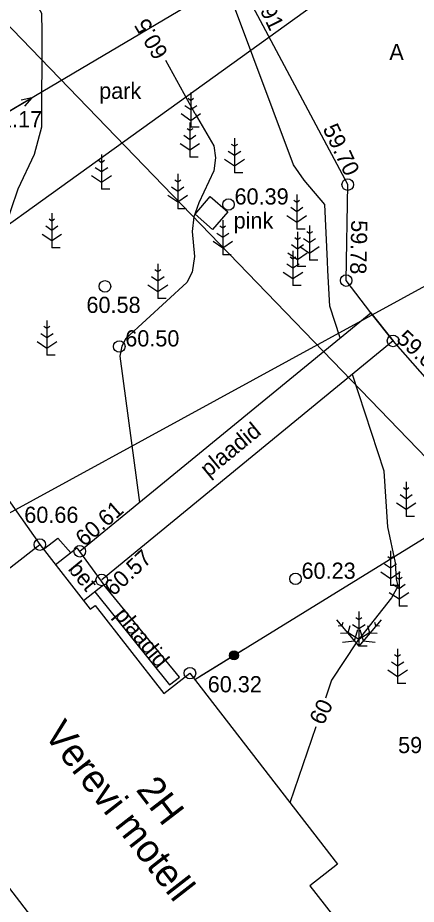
# Model space of a CAD drawing. Extents: x 641001 to 641402, y 6456421 to 6456796.
# Drawn here: x 641111.31 to 641128.56, y 6456624.59 to 6456662.94 of the extents above; entities that cross this region are included whole.
import ezdxf

# ---------------------------------------------------------------- set-up
doc = ezdxf.new("R2010")
doc.units = 0
for name, color, linetype in [('HALJASTUS', 7, 'Continuous'), ('HOONE', 7, 'Continuous'), ('HORISONTAAL', 7, 'Continuous'), ('KORGUS', 7, 'Continuous'), ('KTRASS', 7, 'Continuous'), ('MPOHULIIN', 7, 'Continuous'), ('PIIR', 7, 'Continuous'), ('PUU', 7, 'Continuous'), ('RAJATIS', 7, 'Continuous'), ('SIOHULIIN', 7, 'Continuous'), ('TEE', 7, 'Continuous'), ('VTRASS', 7, 'Continuous')]:
    doc.layers.add(name, color=color, linetype=linetype)

msp = doc.modelspace()

# ---------------------------------------------------------------- linework, layer by layer
at = {"layer": 'HALJASTUS'}
msp.add_lwpolyline([(641096.27, 6456645.48), (641104.43, 6456651.25), (641112.26, 6456640.15)], dxfattribs=at)
at = {"layer": 'HOONE'}
msp.add_lwpolyline([(641104.29, 6456633.96), (641112.26, 6456640.15), (641114.44, 6456637.35), (641114.66, 6456637.52), (641117.63, 6456633.71), (641118.76, 6456634.59), (641125.15, 6456626.32), (641123.95, 6456625.39), (641126.89, 6456621.62), (641126.46, 6456621.28), (641127.23, 6456619.95), (641127.55, 6456618.48), (641127.22, 6456616.85), (641126.45, 6456615.54), (641124.6, 6456614.1), (641123.19, 6456613.86), (641121.62, 6456613.85), (641120.29, 6456614.62), (641119.19, 6456615.62), (641118.68, 6456615.22)], close=True, dxfattribs=at)
msp.add_lwpolyline([(641112.93, 6456639.28), (641113.87, 6456640.01), (641115.03, 6456638.41), (641114.15, 6456637.72)], dxfattribs=at)
at = {"layer": 'HORISONTAAL'}
for points in [[(641098.62, 6456674.69), (641102.04, 6456671.11), (641109.14, 6456667.25), (641109.82, 6456666.76), (641110.33, 6456666.25), (641111.29, 6456665.04), (641112.01, 6456663.72), (641112.34, 6456663.13), (641112.35, 6456662.31), (641112.33, 6456658.2), (641112.01, 6456657.03), (641111.31, 6456655.53), (641110.39, 6456652.84), (641109.08, 6456649.84), (641108.82, 6456649.2), (641108.77, 6456648.89), (641108.8, 6456648.42), (641108.74, 6456648.01), (641108.59, 6456647.5), (641107.76, 6456646.03), (641107.38, 6456645.59), (641106.99, 6456645.2), (641106.13, 6456644.48), (641104.61, 6456643.49)], [(641125.26, 6456649.09), (641124.81, 6456650.47), (641124.73, 6456652.01), (641124.72, 6456652.41), (641124.6, 6456654.86), (641123.7, 6456655.92), (641123.24, 6456656.58), (641120.6, 6456663.63), (641120.09, 6456664.56), (641116.77, 6456668.92)], [(641118.99, 6456658.78), (641117.72, 6456661.09)], [(641118.99, 6456658.78), (641119.79, 6456657.4), (641119.86, 6456656.88), (641119.79, 6456656.32), (641119.14, 6456654.93), (641118.93, 6456654.33), (641118.86, 6456653.69), (641118.96, 6456652.61), (641118.86, 6456651.94), (641118.62, 6456651.48), (641115.99, 6456649.07), (641115.81, 6456648.74), (641115.73, 6456648.3), (641116.57, 6456641.97)], [(641127.77, 6456638.36), (641127.7, 6456638.66), (641127.66, 6456639.36), (641127.33, 6456640.92), (641127.16, 6456643.33), (641125.79, 6456647.51)], [(641127.77, 6456638.36), (641127.48, 6456637.84), (641125.99, 6456635.94), (641124.89, 6456634.28), (641124.63, 6456633.5)], [(641124.21, 6456632.27), (641123.09, 6456628.98)]]:
    msp.add_lwpolyline(points, dxfattribs=at)
at = {"layer": 'KORGUS'}
for centre in [(641125.59, 6456655.72), (641120.43, 6456654.86), (641125.52, 6456651.57), (641115.08, 6456651.32), (641127.55, 6456648.96), (641115.7, 6456648.72), (641112.26, 6456640.15), (641113.99, 6456639.86), (641114.94, 6456638.62), (641123.33, 6456638.67), (641118.76, 6456634.59)]:
    msp.add_circle(centre, 0.25, dxfattribs=at)
at = {"layer": 'KTRASS'}
msp.add_line((641105.56, 6456638.58), (641142.6, 6456658.81), dxfattribs=at)
at = {"layer": 'MPOHULIIN'}
for p, q in [((641109.98, 6456658.33), (641111.91, 6456659.47)), ((641111.91, 6456659.47), (641111.45, 6456659.37)), ((641111.91, 6456659.47), (641111.6, 6456659.11))]:
    msp.add_line(p, q, dxfattribs=at)
msp.add_lwpolyline([(641144.64, 6456678.72), (641128.69, 6456669.4), (641109.76, 6456658.2), (641089.56, 6456629.32), (641092.89, 6456593.34)], dxfattribs=at)
at = {"layer": 'PIIR'}
msp.add_lwpolyline([(641129.55, 6456582.08), (641155.11, 6456616.87), (641078.03, 6456696.63), (641000.58, 6456623), (641077.24, 6456572.31)], close=True, dxfattribs=at)
at = {"layer": 'PUU'}
for p, q in [((641118.8, 6456659.7), (641118.8, 6456658.2)), ((641118.8, 6456658.95), (641118.54, 6456659.13)), ((641118.8, 6456659.35), (641118.68, 6456659.44)), ((641118.92, 6456659.44), (641118.8, 6456659.35)), ((641119.06, 6456659.13), (641118.8, 6456658.95)), ((641118.38, 6456658.79), (641118.8, 6456658.5)), ((641118.8, 6456658.5), (641119.22, 6456658.79)), ((641118.76, 6456658.41), (641118.76, 6456656.91)), ((641118.76, 6456658.06), (641118.64, 6456658.14)), ((641118.88, 6456658.14), (641118.76, 6456658.06)), ((641119.16, 6456658.2), (641118.8, 6456658.2)), ((641118.76, 6456657.66), (641118.5, 6456657.84)), ((641119.02, 6456657.84), (641118.76, 6456657.66)), ((641120.69, 6456657.73), (641120.69, 6456656.23)), ((641118.34, 6456657.5), (641118.76, 6456657.22)), ((641118.76, 6456657.22), (641119.18, 6456657.5)), ((641120.69, 6456656.98), (641120.42, 6456657.16)), ((641120.69, 6456657.38), (641120.56, 6456657.46)), ((641120.82, 6456657.46), (641120.69, 6456657.38)), ((641120.96, 6456657.16), (641120.69, 6456656.98)), ((641114.93, 6456657.02), (641114.93, 6456655.52)), ((641119.12, 6456656.91), (641118.76, 6456656.91)), ((641120.26, 6456656.82), (641120.69, 6456656.54)), ((641120.69, 6456656.54), (641121.12, 6456656.82)), ((641114.93, 6456656.27), (641114.66, 6456656.45)), ((641114.93, 6456656.67), (641114.8, 6456656.76)), ((641115.06, 6456656.76), (641114.93, 6456656.67)), ((641115.2, 6456656.45), (641114.93, 6456656.27)), ((641114.5, 6456656.11), (641114.93, 6456655.82)), ((641114.93, 6456655.82), (641115.36, 6456656.11)), ((641118.23, 6456656.18), (641118.23, 6456654.68)), ((641121.05, 6456656.23), (641120.69, 6456656.23)), ((641118.23, 6456655.83), (641118.1, 6456655.92)), ((641118.36, 6456655.92), (641118.23, 6456655.83)), ((641115.29, 6456655.52), (641114.93, 6456655.52)), ((641117.8, 6456655.27), (641118.23, 6456654.98)), ((641118.23, 6456655.43), (641117.96, 6456655.61)), ((641118.5, 6456655.61), (641118.23, 6456655.43)), ((641118.23, 6456654.98), (641118.66, 6456655.27)), ((641123.38, 6456655.3), (641123.38, 6456653.8)), ((641123.38, 6456654.95), (641123.26, 6456655.04)), ((641123.5, 6456655.04), (641123.38, 6456654.95)), ((641112.78, 6456654.49), (641112.78, 6456652.99)), ((641118.59, 6456654.68), (641118.23, 6456654.68)), ((641123.38, 6456654.55), (641123.12, 6456654.73)), ((641123.64, 6456654.73), (641123.38, 6456654.55)), ((641112.78, 6456654.14), (641112.66, 6456654.22)), ((641112.9, 6456654.22), (641112.78, 6456654.14)), ((641120.18, 6456654.18), (641120.18, 6456652.68)), ((641122.96, 6456654.39), (641123.38, 6456654.1)), ((641123.38, 6456654.1), (641123.8, 6456654.39)), ((641112.78, 6456653.74), (641112.52, 6456653.92)), ((641113.04, 6456653.92), (641112.78, 6456653.74)), ((641120.18, 6456653.83), (641120.06, 6456653.92)), ((641120.3, 6456653.92), (641120.18, 6456653.83)), ((641123.74, 6456653.8), (641123.38, 6456653.8)), ((641123.94, 6456653.95), (641123.94, 6456652.45)), ((641112.36, 6456653.58), (641112.78, 6456653.3)), ((641112.78, 6456653.3), (641113.2, 6456653.58)), ((641120.18, 6456653.43), (641119.92, 6456653.61)), ((641120.44, 6456653.61), (641120.18, 6456653.43)), ((641123.42, 6456653.33), (641123.3, 6456653.42)), ((641123.42, 6456653.68), (641123.42, 6456652.18)), ((641123.54, 6456653.42), (641123.42, 6456653.33)), ((641123.94, 6456653.2), (641123.68, 6456653.38)), ((641123.94, 6456653.6), (641123.82, 6456653.68)), ((641124.06, 6456653.68), (641123.94, 6456653.6)), ((641124.2, 6456653.38), (641123.94, 6456653.2)), ((641113.14, 6456652.99), (641112.78, 6456652.99)), ((641119.76, 6456653.27), (641120.18, 6456652.98)), ((641120.18, 6456652.98), (641120.6, 6456653.27)), ((641123.42, 6456652.93), (641123.16, 6456653.11)), ((641123.68, 6456653.11), (641123.42, 6456652.93)), ((641123.52, 6456653.04), (641123.94, 6456652.76)), ((641123.94, 6456652.76), (641124.36, 6456653.04)), ((641120.54, 6456652.68), (641120.18, 6456652.68)), ((641123, 6456652.77), (641123.42, 6456652.48)), ((641123.22, 6456652.5), (641123.1, 6456652.58)), ((641123.22, 6456652.85), (641123.22, 6456651.35)), ((641123.34, 6456652.58), (641123.22, 6456652.5)), ((641123.42, 6456652.48), (641123.84, 6456652.77)), ((641117.37, 6456652.3), (641117.37, 6456650.8)), ((641123.22, 6456652.1), (641122.96, 6456652.28)), ((641123.48, 6456652.28), (641123.22, 6456652.1)), ((641123.78, 6456652.18), (641123.42, 6456652.18)), ((641124.3, 6456652.45), (641123.94, 6456652.45)), ((641117.37, 6456651.95), (641117.24, 6456652.04)), ((641117.5, 6456652.04), (641117.37, 6456651.95)), ((641122.8, 6456651.94), (641123.22, 6456651.66)), ((641123.22, 6456651.66), (641123.64, 6456651.94)), ((641117.37, 6456651.55), (641117.1, 6456651.73)), ((641117.64, 6456651.73), (641117.37, 6456651.55)), ((641116.94, 6456651.39), (641117.37, 6456651.1)), ((641117.37, 6456651.1), (641117.8, 6456651.39)), ((641123.58, 6456651.35), (641123.22, 6456651.35)), ((641117.73, 6456650.8), (641117.37, 6456650.8)), ((641112.57, 6456649.49), (641112.44, 6456649.58)), ((641112.57, 6456649.84), (641112.57, 6456648.34)), ((641112.7, 6456649.58), (641112.57, 6456649.49)), ((641112.57, 6456649.09), (641112.3, 6456649.27)), ((641112.84, 6456649.27), (641112.57, 6456649.09)), ((641112.14, 6456648.93), (641112.57, 6456648.64)), ((641112.57, 6456648.64), (641113, 6456648.93)), ((641112.93, 6456648.34), (641112.57, 6456648.34)), ((641128.12, 6456642.52), (641128, 6456642.6)), ((641128.12, 6456642.87), (641128.12, 6456641.37)), ((641128.24, 6456642.6), (641128.12, 6456642.52)), ((641128.12, 6456642.12), (641127.86, 6456642.3)), ((641128.38, 6456642.3), (641128.12, 6456642.12)), ((641127.7, 6456641.96), (641128.12, 6456641.68)), ((641128.12, 6456641.68), (641128.54, 6456641.96)), ((641128.48, 6456641.37), (641128.12, 6456641.37)), ((641127.44, 6456639.53), (641127.32, 6456639.62)), ((641127.44, 6456639.88), (641127.44, 6456638.38)), ((641127.56, 6456639.62), (641127.44, 6456639.53)), ((641127.44, 6456639.13), (641127.18, 6456639.31)), ((641127.7, 6456639.31), (641127.44, 6456639.13)), ((641127.02, 6456638.97), (641127.44, 6456638.68)), ((641127.44, 6456638.68), (641127.86, 6456638.97)), ((641127.81, 6456638.99), (641127.81, 6456637.49)), ((641127.8, 6456638.38), (641127.44, 6456638.38)), ((641127.81, 6456638.24), (641127.54, 6456638.42)), ((641127.81, 6456638.64), (641127.68, 6456638.72)), ((641127.94, 6456638.72), (641127.81, 6456638.64)), ((641128.08, 6456638.42), (641127.81, 6456638.24)), ((641127.38, 6456638.08), (641127.81, 6456637.8)), ((641127.81, 6456637.8), (641128.24, 6456638.08)), ((641126.07, 6456637.25), (641126.07, 6456635.75)), ((641128.17, 6456637.49), (641127.81, 6456637.49)), ((641125.11, 6456636.9), (641126.07, 6456635.75)), ((641126.07, 6456636.9), (641125.94, 6456636.98)), ((641126.2, 6456636.98), (641126.07, 6456636.9)), ((641127.03, 6456636.9), (641126.07, 6456635.75)), ((641125.34, 6456636.64), (641125.18, 6456636.62)), ((641125.38, 6456636.78), (641125.34, 6456636.64)), ((641125.68, 6456636.64), (641125.59, 6456636.32)), ((641126.07, 6456636.5), (641125.8, 6456636.68)), ((641125.88, 6456635.98), (641126.02, 6456636.48)), ((641126.34, 6456636.68), (641126.07, 6456636.5)), ((641126.12, 6456636.48), (641126.26, 6456635.98)), ((641126.55, 6456636.32), (641126.46, 6456636.64)), ((641126.8, 6456636.64), (641126.76, 6456636.78)), ((641126.96, 6456636.62), (641126.8, 6456636.64)), ((641125.59, 6456636.32), (641125.27, 6456636.3)), ((641125.64, 6456636.34), (641126.07, 6456636.06)), ((641126.07, 6456636.06), (641126.5, 6456636.34)), ((641126.87, 6456636.3), (641126.55, 6456636.32)), ((641125.36, 6456635.93), (641125.88, 6456635.98)), ((641126.43, 6456635.75), (641126.07, 6456635.75)), ((641126.26, 6456635.98), (641126.78, 6456635.93)), ((641127.75, 6456635.29), (641127.62, 6456635.38)), ((641127.75, 6456635.64), (641127.75, 6456634.14)), ((641127.879, 6456635.376), (641127.75, 6456635.29)), ((641127.75, 6456634.89), (641127.48, 6456635.07)), ((641128.02, 6456635.07), (641127.75, 6456634.89)), ((641127.32, 6456634.73), (641127.75, 6456634.44)), ((641127.75, 6456634.44), (641128.18, 6456634.73)), ((641128.11, 6456634.14), (641127.75, 6456634.14))]:
    msp.add_line(p, q, dxfattribs=at)
at = {"layer": 'RAJATIS'}
msp.add_lwpolyline([(641118.98, 6456654.44), (641119.64, 6456655.2), (641120.4, 6456654.54), (641119.74, 6456653.78)], close=True, dxfattribs=at)
at = {"layer": 'SIOHULIIN'}
for p, q in [((641119.18, 6456634.44), (641121.09, 6456635.62)), ((641118.97, 6456634.31), (641118.97, 6456634.31))]:
    msp.add_line(p, q, dxfattribs=at)
msp.add_lwpolyline([(641118.97, 6456634.31), (641141.42, 6456648.14), (641192.48, 6456666.09), (641200.09, 6456673.79)], dxfattribs=at)
for radius in [0.199, 0.19, 0.18, 0.171, 0.162, 0.152, 0.143, 0.133, 0.124, 0.114, 0.105, 0.0953, 0.0858, 0.0763, 0.0669, 0.0574, 0.0479, 0.0385, 0.029, 0.0195, 0.0101, 0.00061]:
    msp.add_circle((641120.668, 6456635.357), radius, dxfattribs=at)
at = {"layer": 'TEE'}
for points in [[(641132.71, 6456644.82), (641130.42, 6456645.71), (641127.55, 6456648.96), (641126.59, 6456650.18), (641125.52, 6456651.57), (641125.59, 6456655.72), (641120.9, 6456664.52), (641111.47, 6456679.03)], [(641113.99, 6456639.86), (641126.59, 6456650.18), (641127.55, 6456648.96), (641114.94, 6456638.62)], [(641112.42, 6456639.95), (641113.04, 6456640.43), (641113.6, 6456639.8)], [(641114.65, 6456638.11), (641117.87, 6456634.08), (641118.31, 6456634.42), (641115.03, 6456638.41)]]:
    msp.add_lwpolyline(points, dxfattribs=at)
at = {"layer": 'VTRASS'}
msp.add_lwpolyline([(641098.28, 6456644.93), (641124.48, 6456663.77)], dxfattribs=at)

# ---------------------------------------------------------------- texts
at = {"layer": 'HALJASTUS'}
msp.add_text('park', height=0.7, dxfattribs=at).set_placement((641114.83, 6456659.43))
at = {"layer": 'HOONE'}
for s, height, rotation, p in [('bet', 0.7, 309.3965, (641113.45, 6456639.08)), ('Verevi motell', 1.2, 307.9033, (641112.4, 6456631.94)), ('2H', 1.1999, 307.4761, (641116.39, 6456629.54))]:
    msp.add_text(s, height=height, rotation=rotation, dxfattribs=at).set_placement(p)
at = {"layer": 'HORISONTAAL'}
for s, rotation, p in [('60.5', 120.3676, (641117.84, 6456661.41)), ('60', 64.8115, (641124.53, 6456632.3))]:
    msp.add_text(s, height=0.7, rotation=rotation, dxfattribs=at).set_placement(p)
at = {"layer": 'KORGUS'}
for s, rotation, p in [(' 59.91', 296.0612, (641121.09, 6456664.66)), (' 59.70', 295.4597, (641124.38, 6456658.38)), (' 59.78', 268.6924, (641125.75, 6456654.45)), (' 59.68', 317.3441, (641127.46, 6456649.16)), (' 60.61', 41.2721, (641113.99, 6456639.86)), (' 60.57', 42.9701, (641115.26, 6456637.71))]:
    msp.add_text(s, height=0.7, rotation=rotation, dxfattribs=at).set_placement(p)
for s, p in [(' 61.17', (641109.76, 6456658.2)), (' 60.39', (641120.43, 6456654.86)), (' 60.58', (641114.02, 6456650.17)), (' 60.50', (641115.7, 6456648.72)), (' 60.66', (641111.33, 6456641.09)), (' 60.23', (641123.33, 6456638.67)), (' 60.32', (641119.27, 6456633.76)), (' 59.54', (641127.51, 6456631.13))]:
    msp.add_text(s, height=0.7, dxfattribs=at).set_placement(p)
at = {"layer": 'RAJATIS'}
msp.add_text('pink', height=0.7, dxfattribs=at).set_placement((641120.65, 6456653.82))
at = {"layer": 'TEE'}
msp.add_text('A', height=0.7, dxfattribs=at).set_placement((641127.39, 6456661.11))
for rotation, p in [(39.3202, (641119.56, 6456643.04)), (309.3965, (641115.46, 6456637.09))]:
    msp.add_text('plaadid', height=0.7, rotation=rotation, dxfattribs=at).set_placement(p)

doc.saveas('drawing.dxf')
